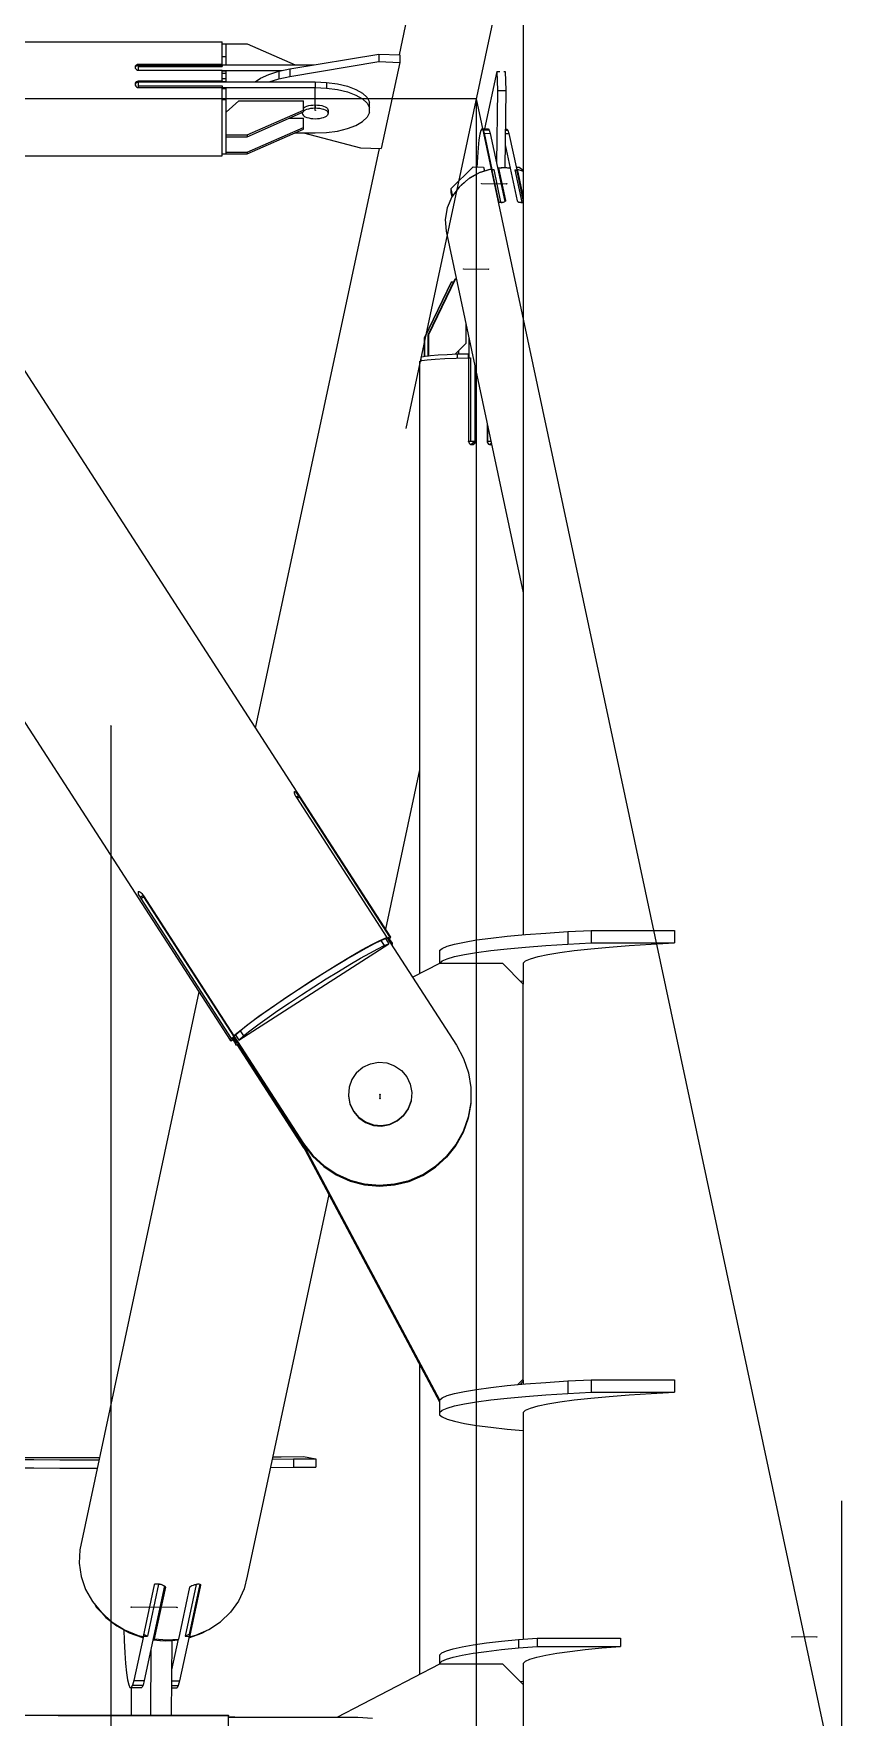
# Model space of a CAD drawing. Header units: millimetres. Extents: x 150209.93 to 150215.05, y 136675.65 to 136679.93.
# Drawn here: x 150213.5758 to 150213.6145, y 136678.2913 to 136678.372 of the extents above; entities that cross this region are included whole.
import ezdxf

# ---------------------------------------------------------------- set-up
doc = ezdxf.new("R2010")
doc.units = ezdxf.units.MM
doc.header["$LTSCALE"] = 0.25
doc.linetypes.add('CENTER', pattern=[50.8, 31.75, -6.35, 6.35, -6.35])
doc.linetypes.add('XKITLINE00', pattern=[0])

# ---------------------------------------------------------------- blocks, each defined once
blk = doc.blocks.new('çatıı')
at = {"color": 8, "linetype": 'CENTER'}
for p, q in [((23255, 15209.12), (23255, 13540.01)), ((23430, 14354.32), (23430, 12689.51)), ((22900, 14100.27), (23430, 13280.27)), ((23430, 14100.27), (23255, 13280.27)), ((23303.96, 13687.55), (23303.96, 13693)), ((23342.5, 13690.27), (22987.5, 13690.27)), ((23342.5, 13690.27), (23342.5, 12870.27)), ((23342.5, 13690.27), (23430, 13280.27)), ((23343.85, 13669.97), (23349.82, 13669.93)), ((23339.51, 13649.52), (23345.48, 13649.48)), ((23255, 13540.01), (23255, 12732.33)), ((23319.5, 13450.72), (23319.5, 13451.75)), ((23270.84, 13328.82), (23259.89, 13328.89)), ((23424.13, 13321.72), (23418.16, 13321.76))]:
    blk.add_line(p, q, dxfattribs=at)
at = {"color": 8, "linetype": 'XKITLINE00'}
for p, q in [((23353.8, 14063.67), (23353.8, 13489.99)), ((23046.39, 13915.84), (23322.02, 13489.39)), ((23007.97, 13891.16), (23283.6, 13464.71)), ((23353.8, 13840.31), (23324.03, 13700.84)), ((23228.98, 13703.92), (23281.66, 13703.92)), ((23281.66, 13698.44), (23281.66, 13703.92)), ((23281.66, 13703.48), (23282.66, 13703.48)), ((23282.66, 13701.93), (23282.66, 13703.48)), ((23282.66, 13703.48), (23287.66, 13703.48)), ((23287.66, 13703.48), (23299.15, 13698.44)), ((23281.66, 13700.4), (23282.66, 13700.4)), ((23282.66, 13698.44), (23282.66, 13701.93)), ((23297.87, 13697.46), (23319.21, 13701.02)), ((23319.21, 13701.02), (23324.19, 13700.84)), ((23319.21, 13701.02), (23319.21, 13699.2)), ((23324.19, 13700.84), (23324.19, 13699.02)), ((23260.85, 13698.11), (23260.81, 13697.88)), ((23260.81, 13697.88), (23260.85, 13697.65)), ((23260.85, 13697.86), (23260.83, 13697.76)), ((23260.97, 13698.31), (23260.85, 13698.11)), ((23260.97, 13698.06), (23260.85, 13697.86)), ((23260.85, 13697.65), (23260.97, 13697.45)), ((23260.97, 13698.31), (23261.16, 13698.47)), ((23260.97, 13698.06), (23261.12, 13698.19)), ((23260.97, 13697.45), (23261.16, 13697.29)), ((23261.12, 13698.19), (23261.16, 13698.22)), ((23261.16, 13698.47), (23261.39, 13698.56)), ((23261.16, 13698.22), (23261.39, 13698.31)), ((23261.16, 13697.29), (23261.39, 13697.18)), ((23261.39, 13698.56), (23261.66, 13698.61)), ((23261.39, 13698.31), (23261.66, 13698.34)), ((23261.39, 13697.18), (23261.66, 13697.15)), ((23261.66, 13698.61), (23261.66, 13698.34)), ((23261.66, 13698.61), (23281.66, 13698.61)), ((23261.66, 13698.34), (23281.66, 13698.34)), ((23261.66, 13698.33), (23281.66, 13698.33)), ((23261.66, 13697.15), (23261.66, 13698.33)), ((23261.66, 13698.03), (23281.66, 13698.03)), ((23261.66, 13697.15), (23281.66, 13697.15)), ((23281.66, 13698.44), (23303.74, 13698.44)), ((23281.66, 13698.44), (23281.66, 13698.03)), ((23281.66, 13694.6), (23281.66, 13697.15)), ((23281.66, 13697.07), (23296.07, 13697.07)), ((23281.66, 13697.01), (23282.66, 13697.01)), ((23281.66, 13696.4), (23282.66, 13696.4)), ((23282.66, 13695.77), (23282.66, 13697.01)), ((23282.66, 13694.34), (23282.66, 13695.77)), ((23290.87, 13695.21), (23292.86, 13696.14)), ((23292.86, 13696.14), (23295.22, 13696.89)), ((23295.22, 13696.89), (23297.87, 13697.46)), ((23295.22, 13696.89), (23295.22, 13695.07)), ((23295.22, 13695.07), (23297.87, 13695.64)), ((23297.87, 13695.64), (23319.21, 13699.2)), ((23297.87, 13697.46), (23297.87, 13695.64)), ((23319.21, 13699.2), (23324.19, 13699.02)), ((23324.19, 13699.02), (23319.78, 13678.37)), ((23347.47, 13696.86), (23344.54, 13683.06)), ((23347.47, 13696.86), (23348.17, 13696.86)), ((23347.47, 13696.86), (23347.63, 13692.31)), ((23349.13, 13696.85), (23349.46, 13696.85)), ((23349.46, 13696.85), (23349.62, 13692.29)), ((23260.85, 13694.04), (23260.81, 13693.78)), ((23260.81, 13693.78), (23260.85, 13693.53)), ((23260.85, 13693.79), (23260.83, 13693.66)), ((23260.97, 13694.26), (23260.85, 13694.04)), ((23260.97, 13694.01), (23260.85, 13693.79)), ((23260.85, 13693.53), (23260.97, 13693.31)), ((23260.97, 13694.26), (23261.16, 13694.44)), ((23260.97, 13694.01), (23261.16, 13694.19)), ((23260.97, 13693.31), (23261.16, 13693.13)), ((23261.16, 13694.44), (23261.39, 13694.56)), ((23261.16, 13694.19), (23261.39, 13694.31)), ((23261.16, 13693.13), (23261.39, 13693.03)), ((23261.39, 13694.56), (23261.66, 13694.6)), ((23261.39, 13694.56), (23261.39, 13694.31)), ((23261.39, 13694.31), (23261.66, 13694.35)), ((23261.39, 13693.03), (23261.66, 13692.97)), ((23261.66, 13694.6), (23261.66, 13694.35)), ((23261.66, 13694.6), (23281.66, 13694.6)), ((23261.66, 13694.35), (23261.66, 13694.34)), ((23261.66, 13694.34), (23303.96, 13694.34)), ((23261.66, 13692.97), (23261.66, 13694.34)), ((23261.66, 13693.39), (23281.66, 13693.39)), ((23261.66, 13692.97), (23281.66, 13692.97)), ((23281.66, 13695.13), (23282.66, 13695.13)), ((23281.66, 13694.6), (23281.66, 13694.35)), ((23281.66, 13694.47), (23281.66, 13694.34)), ((23281.66, 13694.47), (23282.66, 13694.47)), ((23281.66, 13693.39), (23281.66, 13692.98)), ((23281.66, 13692.98), (23303.96, 13692.98)), ((23281.66, 13676.63), (23281.66, 13692.97)), ((23281.66, 13692.8), (23282.66, 13692.8)), ((23282.66, 13687.4), (23282.66, 13692.8)), ((23289.59, 13694.34), (23290.87, 13695.21)), ((23292.94, 13694.34), (23295.22, 13695.07)), ((23303.96, 13694.34), (23306.68, 13694.23)), ((23303.96, 13694.34), (23303.96, 13692.98)), ((23303.96, 13692.98), (23306.68, 13692.86)), ((23306.68, 13694.23), (23309.28, 13693.87)), ((23306.68, 13694.23), (23306.68, 13692.86)), ((23306.68, 13692.86), (23309.28, 13692.51)), ((23309.28, 13693.87), (23311.66, 13693.31)), ((23309.28, 13692.51), (23311.66, 13691.94)), ((23311.66, 13693.31), (23313.69, 13692.55)), ((23311.66, 13691.94), (23313.69, 13691.18)), ((23313.69, 13692.55), (23315.3, 13691.63)), ((23315.3, 13691.63), (23316.41, 13690.59)), ((23347.63, 13692.31), (23347.42, 13674.89)), ((23347.63, 13692.31), (23349.62, 13692.29)), ((23349.62, 13692.29), (23349.4, 13673.84)), ((23281.66, 13690.09), (23282.66, 13690.09)), ((23282.66, 13687.1), (23285.66, 13689.83)), ((23282.66, 13681.66), (23282.66, 13687.4)), ((23285.66, 13689.83), (23301.16, 13689.83)), ((23287.66, 13681.64), (23301.16, 13687.55)), ((23301.16, 13687.14), (23301.16, 13689.83)), ((23301.16, 13688.09), (23301.27, 13688.19)), ((23301.16, 13687.36), (23301.27, 13687.46)), ((23301.27, 13688.19), (23301.58, 13688.37)), ((23301.27, 13687.46), (23301.58, 13687.64)), ((23301.58, 13688.37), (23301.96, 13688.53)), ((23301.58, 13687.64), (23301.96, 13687.8)), ((23301.96, 13688.53), (23302.41, 13688.66)), ((23301.96, 13687.8), (23302.41, 13687.93)), ((23302.41, 13688.66), (23302.9, 13688.75)), ((23302.41, 13687.93), (23302.9, 13688.03)), ((23302.9, 13688.75), (23303.42, 13688.81)), ((23302.9, 13688.03), (23303.42, 13688.08)), ((23303.42, 13688.81), (23303.96, 13688.83)), ((23303.42, 13688.08), (23303.96, 13688.1)), ((23303.96, 13688.83), (23303.96, 13688.1)), ((23303.96, 13688.83), (23304.49, 13688.81)), ((23303.96, 13688.1), (23304.49, 13688.08)), ((23304.49, 13688.81), (23305.02, 13688.75)), ((23304.49, 13688.08), (23305.02, 13688.03)), ((23305.02, 13688.75), (23305.51, 13688.66)), ((23305.02, 13688.03), (23305.51, 13687.93)), ((23305.51, 13688.66), (23305.95, 13688.53)), ((23305.51, 13687.93), (23305.95, 13687.8)), ((23305.95, 13688.53), (23306.33, 13688.37)), ((23305.95, 13687.8), (23306.33, 13687.64)), ((23306.33, 13688.37), (23306.64, 13688.19)), ((23306.33, 13687.64), (23306.64, 13687.46)), ((23306.64, 13688.19), (23306.87, 13687.99)), ((23306.64, 13687.46), (23306.87, 13687.26)), ((23306.87, 13687.99), (23307.01, 13687.77)), ((23307.01, 13687.77), (23307.06, 13687.55)), ((23307.06, 13687.55), (23307.06, 13686.82)), ((23313.69, 13691.18), (23315.3, 13690.26)), ((23315.3, 13690.26), (23316.41, 13689.22)), ((23316.41, 13690.59), (23316.98, 13689.48)), ((23316.41, 13689.22), (23316.98, 13688.11)), ((23316.98, 13686.98), (23316.98, 13689.48)), ((23287.66, 13681.22), (23301.16, 13687.14)), ((23287.66, 13677.49), (23301.16, 13683.4)), ((23297.83, 13685.68), (23301.16, 13685.68)), ((23300.9, 13687.02), (23300.86, 13686.82)), ((23300.86, 13687.01), (23300.86, 13686.82)), ((23300.86, 13686.82), (23300.9, 13686.59)), ((23300.9, 13686.59), (23301.04, 13686.38)), ((23301.04, 13686.38), (23301.27, 13686.17)), ((23301.16, 13682.99), (23301.16, 13685.68)), ((23301.27, 13686.17), (23301.58, 13685.99)), ((23301.58, 13685.99), (23301.96, 13685.83)), ((23301.96, 13685.83), (23302.41, 13685.7)), ((23302.41, 13685.7), (23302.9, 13685.61)), ((23302.9, 13685.61), (23303.42, 13685.55)), ((23303.42, 13685.55), (23303.96, 13685.53)), ((23303.96, 13685.53), (23304.49, 13685.55)), ((23304.49, 13685.55), (23305.02, 13685.61)), ((23305.02, 13685.61), (23305.51, 13685.7)), ((23305.51, 13685.7), (23305.95, 13685.83)), ((23305.95, 13685.83), (23306.33, 13685.99)), ((23306.33, 13685.99), (23306.64, 13686.17)), ((23306.64, 13686.17), (23306.87, 13686.38)), ((23306.87, 13687.26), (23307.01, 13687.04)), ((23307.01, 13686.59), (23306.87, 13686.38)), ((23307.01, 13687.04), (23307.06, 13686.82)), ((23307.06, 13686.82), (23307.01, 13686.59)), ((23311.66, 13683.15), (23313.69, 13683.91)), ((23313.69, 13683.91), (23315.3, 13684.83)), ((23315.3, 13684.83), (23316.41, 13685.87)), ((23316.98, 13686.98), (23316.41, 13685.87)), ((23282.66, 13681.66), (23282.66, 13681.64)), ((23282.66, 13681.64), (23287.66, 13681.64)), ((23282.66, 13681.64), (23282.66, 13681.62)), ((23282.66, 13677.12), (23282.66, 13681.62)), ((23282.66, 13681.22), (23287.66, 13681.22)), ((23287.66, 13677.07), (23301.16, 13682.99)), ((23287.66, 13681.64), (23287.66, 13681.22)), ((23299.15, 13682.11), (23303.96, 13682.11)), ((23301.15, 13682.11), (23314.8, 13678.56)), ((23303.96, 13682.11), (23306.68, 13682.23)), ((23306.68, 13682.23), (23309.28, 13682.58)), ((23309.28, 13682.58), (23311.66, 13683.15)), ((23343.18, 13680.43), (23342.98, 13678.56)), ((23343.41, 13681.84), (23343.18, 13680.43)), ((23343.66, 13682.73), (23343.41, 13681.84)), ((23343.91, 13683.07), (23343.66, 13682.73)), ((23343.91, 13683.07), (23345.4, 13683.06)), ((23343.91, 13683.07), (23344.16, 13682.83)), ((23344.16, 13682.83), (23345.66, 13682.82)), ((23344.16, 13682.83), (23344.4, 13682.03)), ((23344.4, 13682.03), (23345.9, 13682.02)), ((23344.4, 13682.03), (23346.26, 13673.34)), ((23345.4, 13683.06), (23345.66, 13682.82)), ((23345.66, 13682.82), (23345.9, 13682.02)), ((23345.9, 13682.02), (23349.39, 13665.66)), ((23349.46, 13679.29), (23350.66, 13673.67)), ((23349.5, 13682.8), (23350.14, 13682.79)), ((23349.5, 13682), (23350.38, 13681.99)), ((23349.51, 13683.03), (23349.89, 13683.03)), ((23349.89, 13683.03), (23350.14, 13682.79)), ((23350.14, 13682.79), (23350.38, 13681.99)), ((23350.38, 13681.99), (23352.23, 13673.3)), ((23228.98, 13676.63), (23281.66, 13676.63)), ((23281.66, 13677.07), (23282.66, 13677.07)), ((23282.66, 13677.49), (23287.66, 13677.49)), ((23282.66, 13677.12), (23282.66, 13677.09)), ((23282.66, 13677.09), (23282.66, 13677.07)), ((23282.66, 13677.07), (23287.66, 13677.07)), ((23287.66, 13677.49), (23287.66, 13677.07)), ((23319.24, 13678.39), (23289.61, 13539.54)), ((23314.8, 13678.56), (23319.78, 13678.37)), ((23342.82, 13676.31), (23342.71, 13673.95)), ((23342.98, 13678.56), (23342.82, 13676.31)), ((23336.48, 13668.74), (23341.82, 13673.96)), ((23340.67, 13671.14), (23343.32, 13672.62)), ((23340.91, 13671.27), (23341.11, 13671.43)), ((23341.11, 13671.43), (23343.48, 13672.71)), ((23341.82, 13673.96), (23344.31, 13673.94)), ((23342.74, 13674.59), (23342.61, 13673.95)), ((23343.32, 13672.62), (23346.17, 13673.51)), ((23343.48, 13672.71), (23346.07, 13673.53)), ((23343.48, 13672.71), (23343.49, 13672.67)), ((23344.31, 13673.94), (23344.51, 13673.04)), ((23346.07, 13673.53), (23346.08, 13673.48)), ((23346.17, 13673.51), (23347.83, 13665.71)), ((23346.26, 13673.34), (23346.25, 13673.12)), ((23346.25, 13673.1), (23346.71, 13673.33)), ((23346.26, 13673.34), (23346.71, 13673.33)), ((23346.71, 13673.33), (23348.37, 13665.53)), ((23347.77, 13673.79), (23347.75, 13673.33)), ((23347.77, 13673.79), (23348.47, 13673.83)), ((23347.77, 13673.79), (23347.86, 13673.4)), ((23347.86, 13673.4), (23347.83, 13672.94)), ((23347.87, 13673.69), (23347.84, 13673.13)), ((23347.84, 13673.13), (23349.43, 13665.7)), ((23347.87, 13673.69), (23349.27, 13673.82)), ((23347.87, 13673.69), (23349.53, 13665.89)), ((23348.47, 13673.83), (23349.17, 13673.84)), ((23348.47, 13673.83), (23348.49, 13673.75)), ((23349.17, 13673.84), (23349.87, 13673.82)), ((23349.27, 13673.82), (23350.66, 13673.67)), ((23349.87, 13673.82), (23349.88, 13673.75)), ((23349.87, 13673.82), (23350.56, 13673.77)), ((23350.56, 13673.77), (23350.58, 13673.68)), ((23350.66, 13673.67), (23352.32, 13665.87)), ((23351.78, 13673.3), (23353.45, 13665.5)), ((23351.78, 13673.3), (23352.23, 13673.3)), ((23351.78, 13673.3), (23352.22, 13673.06)), ((23352.11, 13673.89), (23352.78, 13673.89)), ((23352.23, 13673.3), (23352.22, 13673.06)), ((23352.22, 13673.06), (23353.8, 13665.68)), ((23352.24, 13673.48), (23352.23, 13673.3)), ((23352.24, 13673.48), (23352.32, 13673.09)), ((23352.24, 13673.48), (23352.34, 13673.45)), ((23352.32, 13673.09), (23352.3, 13672.67)), ((23352.34, 13673.47), (23352.31, 13672.89)), ((23352.31, 13672.89), (23353.8, 13665.94)), ((23352.34, 13673.47), (23353.8, 13672.98)), ((23352.34, 13673.47), (23353.8, 13666.65)), ((23352.78, 13673.89), (23353.8, 13673.17)), ((23336.48, 13668.74), (23336.43, 13667.82)), ((23336.43, 13667.82), (23336.67, 13666.72)), ((23336.48, 13668.74), (23336.85, 13667)), ((23338.43, 13669.16), (23336.7, 13666.79)), ((23338.43, 13669.16), (23340.67, 13671.14)), ((23339.05, 13669.74), (23338.95, 13669.62)), ((23339.05, 13669.74), (23339.61, 13670.21)), ((23335.57, 13664.14), (23335.1, 13661.35)), ((23336.7, 13666.79), (23335.57, 13664.14)), ((23347.83, 13665.71), (23347.92, 13665.63)), ((23347.92, 13665.63), (23348.04, 13665.54)), ((23348.04, 13665.54), (23348.24, 13665.49)), ((23348.24, 13665.49), (23348.49, 13665.46)), ((23348.28, 13665.48), (23348.37, 13665.53)), ((23348.37, 13665.53), (23349.06, 13665.53)), ((23348.49, 13665.46), (23348.75, 13665.47)), ((23348.75, 13665.47), (23349.01, 13665.52)), ((23349.01, 13665.52), (23349.24, 13665.59)), ((23349.24, 13665.59), (23349.41, 13665.68)), ((23349.51, 13665.78), (23349.41, 13665.68)), ((23349.53, 13665.89), (23349.51, 13665.78)), ((23352.32, 13665.87), (23352.38, 13665.76)), ((23352.38, 13665.76), (23352.52, 13665.66)), ((23352.52, 13665.66), (23352.73, 13665.56)), ((23352.73, 13665.56), (23352.97, 13665.49)), ((23352.92, 13665.5), (23353.45, 13665.5)), ((23352.97, 13665.49), (23353.23, 13665.44)), ((23353.23, 13665.44), (23353.49, 13665.43)), ((23353.45, 13665.5), (23353.56, 13665.44)), ((23353.49, 13665.43), (23353.72, 13665.45)), ((23353.72, 13665.45), (23353.8, 13665.48)), ((23335.1, 13661.35), (23335.31, 13658.55)), ((23335.31, 13658.55), (23353.8, 13571.93)), ((23337.44, 13647.07), (23330.97, 13633.65)), ((23337.53, 13647.14), (23331.06, 13633.72)), ((23337.44, 13647.07), (23337.53, 13647.14)), ((23337.53, 13647.14), (23337.74, 13647.14)), ((23336.51, 13646.35), (23330.03, 13632.93)), ((23336.6, 13646.43), (23330.13, 13633.01)), ((23336.51, 13646.35), (23336.6, 13646.43)), ((23336.6, 13646.43), (23337.13, 13646.42)), ((23340.02, 13636.47), (23340.02, 13631.67)), ((23330.03, 13632.93), (23330.13, 13633.01)), ((23330.03, 13632.93), (23330.03, 13628.57)), ((23330.13, 13633.01), (23330.13, 13628.59)), ((23330.97, 13633.65), (23331.06, 13633.72)), ((23330.97, 13633.65), (23330.97, 13628.72)), ((23331.06, 13633.72), (23331.06, 13628.74)), ((23337.48, 13629.14), (23340.02, 13631.67)), ((23340.73, 13633.14), (23340.73, 13628.22)), ((23328.91, 13627.35), (23329.53, 13627.57)), ((23328.91, 13627.35), (23328.91, 13480.68)), ((23329.25, 13628.25), (23329.5, 13628.45)), ((23329.25, 13628.25), (23329.25, 13627.47)), ((23329.5, 13628.45), (23330.3, 13628.63)), ((23329.53, 13627.57), (23330.8, 13627.77)), ((23330.3, 13628.63), (23331.06, 13628.73)), ((23330.8, 13627.77), (23332.67, 13627.94)), ((23331.06, 13628.73), (23331.06, 13628.74)), ((23331.06, 13628.74), (23331.08, 13628.74)), ((23331.08, 13628.74), (23331.61, 13628.8)), ((23331.61, 13628.8), (23333.38, 13628.95)), ((23332.67, 13627.94), (23335.02, 13628.09)), ((23333.38, 13628.95), (23335.53, 13629.07)), ((23335.02, 13628.09), (23337.75, 13628.18)), ((23335.53, 13629.07), (23337.98, 13629.16)), ((23337.75, 13628.18), (23340.65, 13628.24)), ((23337.98, 13629.16), (23340.61, 13629.2)), ((23337.98, 13629.16), (23337.98, 13628.19)), ((23338.28, 13629.94), (23338.28, 13629.16)), ((23340.61, 13629.2), (23340.61, 13628.24)), ((23340.65, 13628.24), (23340.65, 13608.29)), ((23340.71, 13628.2), (23341.18, 13628.22)), ((23340.71, 13628.2), (23340.73, 13628.22)), ((23340.71, 13628.2), (23340.71, 13608.26)), ((23340.73, 13628.22), (23341.18, 13628.22)), ((23341.18, 13628.22), (23341.18, 13608.27)), ((23342.23, 13626.14), (23342.23, 13608.26)), ((23342.31, 13625.76), (23342.31, 13608.25)), ((23342.36, 13625.5), (23342.36, 13608.29)), ((23345.15, 13612.44), (23345.15, 13608.27)), ((23345.21, 13612.14), (23345.21, 13608.24)), ((23340.65, 13608.29), (23340.72, 13608.03)), ((23340.67, 13608.22), (23340.71, 13608.26)), ((23340.71, 13608.26), (23341.18, 13608.27)), ((23340.72, 13608.03), (23340.82, 13607.79)), ((23340.82, 13607.79), (23341, 13607.6)), ((23341, 13607.6), (23341.24, 13607.48)), ((23341.18, 13608.27), (23342.23, 13608.26)), ((23341.22, 13607.49), (23342.23, 13608.26)), ((23341.24, 13607.48), (23341.51, 13607.44)), ((23341.51, 13607.44), (23341.77, 13607.48)), ((23341.77, 13607.48), (23342.01, 13607.61)), ((23341.98, 13607.59), (23342.14, 13607.75)), ((23342.01, 13607.61), (23342.2, 13607.79)), ((23342.26, 13607.99), (23342.14, 13607.75)), ((23342.32, 13608.03), (23342.2, 13607.79)), ((23342.31, 13608.25), (23342.26, 13607.99)), ((23342.26, 13607.99), (23342.32, 13608.03)), ((23342.31, 13608.25), (23342.36, 13608.29)), ((23342.36, 13608.29), (23342.32, 13608.03)), ((23345.15, 13608.27), (23345.19, 13608.01)), ((23345.16, 13608.2), (23345.21, 13608.24)), ((23345.19, 13608.01), (23345.31, 13607.77)), ((23345.21, 13608.24), (23346.05, 13608.24)), ((23345.31, 13607.77), (23345.5, 13607.58)), ((23345.5, 13607.58), (23345.73, 13607.46)), ((23345.71, 13607.47), (23346.14, 13607.8)), ((23345.73, 13607.46), (23345.99, 13607.41)), ((23345.99, 13607.41), (23346.22, 13607.45)), ((23328.91, 13529.51), (23320.76, 13491.34)), ((23298.93, 13524.28), (23298.89, 13524.18)), ((23298.89, 13524.18), (23298.91, 13524.01)), ((23298.91, 13524.01), (23298.99, 13523.77)), ((23298.93, 13524.28), (23299.01, 13524.31)), ((23298.99, 13523.77), (23299.11, 13523.49)), ((23299.01, 13524.31), (23299.15, 13524.25)), ((23299.11, 13523.49), (23299.27, 13523.18)), ((23299.15, 13524.25), (23299.32, 13524.13)), ((23299.27, 13523.18), (23299.47, 13522.86)), ((23299.32, 13524.13), (23299.41, 13524.04)), ((23299.38, 13523), (23299.88, 13523.32)), ((23299.41, 13524.04), (23299.5, 13523.91)), ((23299.47, 13522.86), (23321.14, 13489.34)), ((23299.5, 13523.91), (23299.69, 13523.64)), ((23299.59, 13522.68), (23300.11, 13523.01)), ((23299.69, 13523.64), (23299.89, 13523.33)), ((23299.89, 13523.33), (23300.11, 13523.01)), ((23300.11, 13523.01), (23321.77, 13489.49)), ((23261.56, 13500.25), (23261.53, 13500.09)), ((23261.53, 13500.09), (23261.55, 13499.86)), ((23261.55, 13499.86), (23261.58, 13499.74)), ((23261.56, 13500.25), (23261.65, 13500.33)), ((23261.58, 13499.74), (23261.64, 13499.6)), ((23261.64, 13499.6), (23261.8, 13499.3)), ((23261.65, 13500.33), (23261.78, 13500.34)), ((23261.78, 13500.34), (23261.96, 13500.27)), ((23261.8, 13499.3), (23261.99, 13498.98)), ((23261.96, 13500.27), (23262.16, 13500.12)), ((23261.99, 13498.98), (23262.72, 13499.46)), ((23261.99, 13498.98), (23262.19, 13498.66)), ((23262.16, 13500.12), (23262.38, 13499.9)), ((23262.19, 13498.66), (23262.82, 13499.06)), ((23262.19, 13498.66), (23283.86, 13465.14)), ((23262.38, 13499.9), (23262.61, 13499.63)), ((23262.61, 13499.63), (23262.82, 13499.32)), ((23262.82, 13499.32), (23284.49, 13465.8)), ((23262.82, 13499.21), (23262.87, 13499.25)), ((23262.82, 13499.21), (23284.49, 13465.69)), ((23262.82, 13499.21), (23262.82, 13499.07)), ((23262.82, 13499.07), (23301.17, 13439.74)), ((23349.95, 13489.64), (23354.36, 13490.04)), ((23354.36, 13490.04), (23359.2, 13490.42)), ((23359.2, 13490.42), (23364.44, 13490.75)), ((23364.44, 13490.75), (23370.04, 13491.05)), ((23364.44, 13490.75), (23364.44, 13487.76)), ((23370.04, 13491.05), (23370.04, 13488.06)), ((23370.04, 13491.05), (23390.04, 13491.05)), ((23390.04, 13491.05), (23390.04, 13488.06)), ((23285.68, 13464.78), (23321.58, 13487.84)), ((23312.42, 13484.78), (23315.16, 13486.36)), ((23313.97, 13485.63), (23316.22, 13486.89)), ((23314.78, 13484.37), (23317.03, 13485.63)), ((23315.16, 13486.36), (23317.53, 13487.66)), ((23316.22, 13486.89), (23318.13, 13487.91)), ((23317.03, 13485.63), (23318.94, 13486.65)), ((23317.53, 13487.66), (23319.45, 13488.63)), ((23318.13, 13487.91), (23319.66, 13488.65)), ((23318.94, 13486.65), (23320.47, 13487.39)), ((23319.45, 13488.63), (23320.86, 13489.26)), ((23319.66, 13488.65), (23320.76, 13489.1)), ((23319.66, 13488.65), (23320.47, 13487.39)), ((23320.47, 13487.39), (23321.58, 13487.84)), ((23320.76, 13489.1), (23321.14, 13489.34)), ((23320.76, 13489.1), (23321.58, 13487.84)), ((23320.77, 13489.09), (23321.14, 13489.33)), ((23320.86, 13489.26), (23321.14, 13489.34)), ((23321.14, 13489.33), (23337.82, 13463.52)), ((23321.25, 13489.16), (23321.77, 13489.49)), ((23321.25, 13489.16), (23321.38, 13489.24)), ((23321.38, 13489.24), (23322.19, 13487.99)), ((23321.38, 13489.24), (23321.55, 13489.21)), ((23321.55, 13489.21), (23322.36, 13487.96)), ((23321.73, 13488.93), (23321.77, 13488.96)), ((23321.77, 13489.49), (23322.02, 13489.39)), ((23322.02, 13489.39), (23321.77, 13488.96)), ((23322.06, 13487.9), (23322.19, 13487.99)), ((23322.19, 13487.99), (23322.36, 13487.96)), ((23322.36, 13487.69), (23322.28, 13487.57)), ((23322.36, 13487.96), (23322.41, 13487.86)), ((23322.41, 13487.86), (23322.36, 13487.69)), ((23333.77, 13486.2), (23334.37, 13486.73)), ((23333.77, 13486.2), (23333.77, 13483.2)), ((23334.37, 13486.73), (23335.56, 13487.25)), ((23335.56, 13487.25), (23337.34, 13487.76)), ((23337.34, 13487.76), (23339.69, 13488.26)), ((23339.69, 13488.26), (23342.59, 13488.75)), ((23339.69, 13485.27), (23342.59, 13485.76)), ((23342.59, 13488.75), (23346.02, 13489.21)), ((23342.59, 13485.76), (23346.02, 13486.21)), ((23346.02, 13489.21), (23349.95, 13489.64)), ((23346.02, 13486.21), (23349.95, 13486.65)), ((23349.95, 13486.65), (23354.36, 13487.05)), ((23354.36, 13487.05), (23359.2, 13487.42)), ((23359.2, 13487.42), (23364.44, 13487.76)), ((23359.69, 13485.27), (23362.59, 13485.76)), ((23362.59, 13485.76), (23366.02, 13486.21)), ((23364.44, 13487.76), (23370.04, 13488.06)), ((23366.02, 13486.21), (23369.95, 13486.65)), ((23369.95, 13486.65), (23374.36, 13487.05)), ((23370.04, 13488.06), (23390.04, 13488.06)), ((23374.36, 13487.05), (23379.2, 13487.42)), ((23379.2, 13487.42), (23384.44, 13487.76)), ((23384.44, 13487.76), (23390.04, 13488.06)), ((23305.79, 13480.7), (23308.68, 13482.49)), ((23306.15, 13480.96), (23309.38, 13482.96)), ((23308.68, 13482.49), (23311.43, 13484.15)), ((23309.38, 13482.96), (23312.42, 13484.78)), ((23309.5, 13481.23), (23312.25, 13482.89)), ((23311.43, 13484.15), (23313.97, 13485.63)), ((23312.25, 13482.89), (23314.78, 13484.37)), ((23327.27, 13479.85), (23333.8, 13483.17)), ((23333.77, 13483.2), (23334.37, 13483.74)), ((23333.77, 13483.2), (23333.77, 13483.16)), ((23333.8, 13483.17), (23348.8, 13483.17)), ((23334.37, 13483.74), (23335.56, 13484.26)), ((23335.56, 13484.26), (23337.34, 13484.77)), ((23337.34, 13484.77), (23339.69, 13485.27)), ((23348.8, 13483.17), (23353.8, 13478.19)), ((23353.77, 13483.2), (23354.37, 13483.74)), ((23353.77, 13483.2), (23353.77, 13482.67)), ((23353.77, 13482.67), (23353.8, 13482.65)), ((23353.8, 13483.23), (23353.8, 13478.19)), ((23354.37, 13483.74), (23355.56, 13484.26)), ((23355.56, 13484.26), (23357.34, 13484.77)), ((23357.34, 13484.77), (23359.69, 13485.27)), ((23299.48, 13476.68), (23302.81, 13478.85)), ((23299.84, 13476.88), (23302.81, 13478.81)), ((23302.81, 13478.85), (23306.15, 13480.96)), ((23302.81, 13478.81), (23305.79, 13480.7)), ((23303.63, 13477.55), (23306.6, 13479.44)), ((23306.6, 13479.44), (23309.5, 13481.23)), ((23353.04, 13478.94), (23353.8, 13478.88)), ((23353.8, 13383.25), (23353.8, 13478.19)), ((23276.11, 13476.3), (23247.59, 13342.66)), ((23293.21, 13472.44), (23296.24, 13474.52)), ((23294.19, 13473.08), (23296.94, 13474.95)), ((23295.01, 13471.82), (23297.76, 13473.69)), ((23296.24, 13474.52), (23299.48, 13476.68)), ((23296.94, 13474.95), (23299.84, 13476.88)), ((23297.76, 13473.69), (23300.65, 13475.62)), ((23300.65, 13475.62), (23303.63, 13477.55)), ((23287.5, 13468.23), (23289.41, 13469.67)), ((23288.1, 13468.75), (23290.47, 13470.5)), ((23289.41, 13469.67), (23291.66, 13471.3)), ((23290.22, 13468.42), (23292.47, 13470.04)), ((23290.47, 13470.5), (23293.21, 13472.44)), ((23291.66, 13471.3), (23294.19, 13473.08)), ((23292.47, 13470.04), (23295.01, 13471.82)), ((23283.86, 13465.14), (23284.49, 13465.54)), ((23284.24, 13465.39), (23284.49, 13465.54)), ((23284.49, 13465.8), (23284.76, 13466.07)), ((23284.49, 13465.8), (23284.86, 13466.04)), ((23284.49, 13465.79), (23284.87, 13466.03)), ((23284.49, 13465.79), (23284.49, 13465.69)), ((23284.49, 13465.79), (23301.17, 13439.98)), ((23284.76, 13466.07), (23286.18, 13467.26)), ((23284.86, 13466.04), (23285.97, 13467.01)), ((23284.86, 13466.04), (23285.68, 13464.78)), ((23285.68, 13464.78), (23286.78, 13465.75)), ((23285.97, 13467.01), (23287.5, 13468.23)), ((23285.97, 13467.01), (23286.78, 13465.75)), ((23286.18, 13467.26), (23288.1, 13468.75)), ((23286.78, 13465.75), (23288.31, 13466.97)), ((23288.31, 13466.97), (23290.22, 13468.42)), ((23283.86, 13465.14), (23283.6, 13464.71)), ((23283.6, 13464.71), (23283.86, 13464.6)), ((23283.86, 13464.6), (23284.15, 13464.79)), ((23284.08, 13465.15), (23284.03, 13464.98)), ((23284.24, 13465.39), (23284.08, 13465.15)), ((23284.08, 13465.15), (23284.89, 13463.89)), ((23284.24, 13465.39), (23285.06, 13464.13)), ((23284.89, 13463.89), (23284.84, 13463.72)), ((23284.84, 13463.72), (23284.89, 13463.62)), ((23285.06, 13464.13), (23284.89, 13463.89)), ((23284.89, 13463.62), (23285.06, 13463.6)), ((23285.06, 13464.13), (23285.3, 13464.29)), ((23285.06, 13463.6), (23285.55, 13463.91)), ((23285.19, 13463.68), (23301.17, 13438.95)), ((23285.3, 13463.74), (23300.8, 13439.76)), ((23337.82, 13463.52), (23339.51, 13460.35)), ((23313.87, 13456.97), (23315.38, 13458.24)), ((23315.38, 13458.24), (23317.17, 13459.09)), ((23317.17, 13459.09), (23319.12, 13459.44)), ((23319.12, 13459.44), (23321.1, 13459.28)), ((23321.1, 13459.28), (23322.97, 13458.61)), ((23322.97, 13458.61), (23324.6, 13457.49)), ((23324.6, 13457.49), (23325.88, 13455.98)), ((23339.51, 13460.35), (23340.66, 13456.95)), ((23312.07, 13453.48), (23311.9, 13451.51)), ((23312.74, 13455.34), (23312.07, 13453.48)), ((23313.87, 13456.97), (23312.74, 13455.34)), ((23325.88, 13455.98), (23326.73, 13454.19)), ((23326.73, 13454.19), (23327.09, 13452.24)), ((23340.66, 13456.95), (23341.23, 13453.41)), ((23341.23, 13453.41), (23341.21, 13449.82)), ((23311.9, 13451.51), (23312.26, 13449.56)), ((23311.9, 13451.44), (23312.26, 13449.5)), ((23311.9, 13451.44), (23312.26, 13449.5)), ((23311.9, 13451.38), (23312.26, 13449.43)), ((23312.26, 13449.56), (23313.11, 13447.77)), ((23312.26, 13449.5), (23313.11, 13447.71)), ((23312.26, 13449.5), (23313.11, 13447.71)), ((23312.26, 13449.43), (23313.11, 13447.65)), ((23326.92, 13450.27), (23326.25, 13448.41)), ((23326.92, 13450.21), (23326.25, 13448.35)), ((23326.92, 13450.21), (23326.25, 13448.35)), ((23326.92, 13450.15), (23326.25, 13448.29)), ((23327.09, 13452.24), (23326.92, 13450.27)), ((23341.21, 13449.82), (23340.59, 13446.28)), ((23341.21, 13449.58), (23340.59, 13446.04)), ((23313.11, 13447.77), (23314.39, 13446.26)), ((23313.11, 13447.77), (23313.11, 13447.71)), ((23313.11, 13447.71), (23313.11, 13447.65)), ((23313.11, 13447.71), (23314.39, 13446.2)), ((23313.11, 13447.71), (23314.39, 13446.2)), ((23313.11, 13447.65), (23314.39, 13446.14)), ((23314.39, 13446.26), (23316.02, 13445.14)), ((23314.39, 13446.2), (23316.02, 13445.07)), ((23314.39, 13446.2), (23316.02, 13445.07)), ((23314.39, 13446.14), (23316.02, 13445.01)), ((23321.82, 13444.66), (23323.61, 13445.51)), ((23321.82, 13444.6), (23323.61, 13445.44)), ((23321.82, 13444.6), (23323.61, 13445.44)), ((23321.82, 13444.54), (23323.61, 13445.38)), ((23323.61, 13445.51), (23325.13, 13446.79)), ((23323.61, 13445.44), (23325.13, 13446.72)), ((23323.61, 13445.44), (23325.13, 13446.72)), ((23323.61, 13445.38), (23325.13, 13446.66)), ((23323.61, 13445.51), (23323.61, 13445.44)), ((23323.61, 13445.44), (23323.61, 13445.38)), ((23326.25, 13448.41), (23325.13, 13446.79)), ((23326.25, 13448.35), (23325.13, 13446.72)), ((23326.25, 13448.35), (23325.13, 13446.72)), ((23326.25, 13448.29), (23325.13, 13446.66)), ((23340.59, 13446.28), (23339.4, 13442.89)), ((23340.59, 13446.04), (23339.4, 13442.66)), ((23299.75, 13441.93), (23300.26, 13440.78)), ((23316.02, 13445.14), (23317.89, 13444.47)), ((23316.02, 13445.07), (23317.89, 13444.41)), ((23316.02, 13445.07), (23317.89, 13444.41)), ((23316.02, 13445.01), (23317.89, 13444.34)), ((23317.89, 13444.47), (23319.87, 13444.31)), ((23317.89, 13444.41), (23319.87, 13444.24)), ((23317.89, 13444.41), (23319.87, 13444.24)), ((23317.89, 13444.34), (23319.87, 13444.18)), ((23319.87, 13444.31), (23321.82, 13444.66)), ((23319.87, 13444.24), (23321.82, 13444.6)), ((23319.87, 13444.24), (23321.82, 13444.6)), ((23319.87, 13444.18), (23321.82, 13444.54)), ((23339.4, 13442.89), (23337.67, 13439.75)), ((23339.4, 13442.66), (23337.67, 13439.51)), ((23300.26, 13441.16), (23300.26, 13440.78)), ((23300.26, 13440.78), (23333.77, 13378.08)), ((23300.56, 13440.69), (23333.77, 13378.55)), ((23301.17, 13439.98), (23301.17, 13439.74)), ((23301.17, 13439.98), (23303.36, 13437.13)), ((23301.17, 13439.74), (23303.36, 13436.9)), ((23301.17, 13439.07), (23301.17, 13438.95)), ((23301.17, 13438.95), (23301.37, 13438.69)), ((23337.67, 13439.75), (23335.44, 13436.93)), ((23337.67, 13439.51), (23335.44, 13436.69)), ((23303.36, 13437.13), (23303.36, 13436.9)), ((23303.36, 13437.13), (23306, 13434.68)), ((23303.36, 13436.9), (23306, 13434.45)), ((23306, 13434.68), (23309, 13432.7)), ((23306, 13434.45), (23309, 13432.47)), ((23329.75, 13432.57), (23332.78, 13434.52)), ((23329.75, 13432.33), (23332.78, 13434.28)), ((23332.78, 13434.52), (23335.44, 13436.93)), ((23332.78, 13434.28), (23335.44, 13436.69)), ((23309, 13432.7), (23312.29, 13431.24)), ((23309, 13432.47), (23312.29, 13431)), ((23312.29, 13431.24), (23315.77, 13430.34)), ((23312.29, 13431), (23315.77, 13430.1)), ((23315.77, 13430.34), (23319.36, 13430.02)), ((23315.77, 13430.1), (23319.36, 13429.78)), ((23319.36, 13430.02), (23322.95, 13430.29)), ((23319.36, 13429.78), (23322.95, 13430.05)), ((23322.95, 13430.29), (23326.44, 13431.15)), ((23322.95, 13430.05), (23326.44, 13430.91)), ((23326.44, 13431.15), (23329.75, 13432.57)), ((23326.44, 13430.91), (23329.75, 13432.33)), ((23307.2, 13427.79), (23287.69, 13336.36)), ((23328.91, 13387.18), (23328.91, 13312.79)), ((23339.69, 13380.6), (23342.59, 13381.08)), ((23342.59, 13381.08), (23346.02, 13381.54)), ((23346.02, 13381.54), (23349.95, 13381.97)), ((23349.95, 13381.97), (23354.36, 13382.38)), ((23352.52, 13382.21), (23353.8, 13383.49)), ((23353.04, 13382.26), (23353.8, 13383.01)), ((23353.8, 13383.25), (23353.8, 13382.33)), ((23354.36, 13382.38), (23359.2, 13382.75)), ((23359.2, 13382.75), (23364.44, 13383.09)), ((23364.44, 13383.09), (23370.04, 13383.39)), ((23364.44, 13383.09), (23364.44, 13380.1)), ((23370.04, 13383.39), (23370.04, 13380.4)), ((23370.04, 13383.39), (23390.04, 13383.39)), ((23390.04, 13383.39), (23390.04, 13380.4)), ((23333.77, 13378.53), (23334.37, 13379.06)), ((23333.77, 13378.53), (23333.77, 13375.54)), ((23334.37, 13379.06), (23335.56, 13379.59)), ((23335.56, 13379.59), (23337.34, 13380.1)), ((23335.56, 13376.6), (23337.34, 13377.11)), ((23337.34, 13380.1), (23339.69, 13380.6)), ((23337.34, 13377.11), (23339.69, 13377.61)), ((23339.69, 13377.61), (23342.59, 13378.09)), ((23342.59, 13378.09), (23346.02, 13378.55)), ((23346.02, 13378.55), (23349.95, 13378.98)), ((23349.95, 13378.98), (23354.36, 13379.39)), ((23354.36, 13379.39), (23359.2, 13379.76)), ((23355.56, 13376.6), (23357.34, 13377.11)), ((23357.34, 13377.11), (23359.69, 13377.61)), ((23359.2, 13379.76), (23364.44, 13380.1)), ((23359.69, 13377.61), (23362.59, 13378.09)), ((23362.59, 13378.09), (23366.02, 13378.55)), ((23364.44, 13380.1), (23370.04, 13380.4)), ((23366.02, 13378.55), (23369.95, 13378.98)), ((23369.95, 13378.98), (23374.36, 13379.39)), ((23370.04, 13380.4), (23390.04, 13380.4)), ((23374.36, 13379.39), (23379.2, 13379.76)), ((23379.2, 13379.76), (23384.44, 13380.1)), ((23384.44, 13380.1), (23390.04, 13380.4)), ((23333.77, 13375.54), (23334.37, 13376.07)), ((23333.77, 13375.54), (23333.77, 13375.01)), ((23333.77, 13375.01), (23334.37, 13374.48)), ((23334.37, 13376.07), (23335.56, 13376.6)), ((23334.37, 13374.48), (23335.56, 13373.95)), ((23335.56, 13373.95), (23337.34, 13373.44)), ((23337.34, 13373.44), (23339.69, 13372.94)), ((23339.69, 13372.94), (23342.59, 13372.46)), ((23353.77, 13375.54), (23354.37, 13376.07)), ((23353.77, 13375.54), (23353.77, 13375.01)), ((23353.77, 13375.01), (23353.8, 13374.99)), ((23353.8, 13375.56), (23353.8, 13321.22)), ((23354.37, 13376.07), (23355.56, 13376.6)), ((23342.59, 13372.46), (23346.02, 13372)), ((23346.02, 13372), (23349.95, 13371.56)), ((23349.95, 13371.56), (23353.8, 13371.21)), ((23233.6, 13364.77), (23239.88, 13364.75)), ((23239.88, 13364.75), (23246.28, 13364.73)), ((23246.28, 13364.73), (23252.3, 13364.72)), ((23293.78, 13364.91), (23295.83, 13364.93)), ((23295.83, 13364.93), (23301.15, 13364.99)), ((23301.15, 13364.99), (23304.08, 13364.47)), ((23230.39, 13364.29), (23236.53, 13364.26)), ((23230.39, 13362.29), (23236.53, 13362.26)), ((23236.53, 13364.26), (23242.81, 13364.23)), ((23236.53, 13362.26), (23242.81, 13362.23)), ((23242.81, 13364.23), (23249.21, 13364.21)), ((23242.81, 13362.23), (23249.21, 13362.21)), ((23249.21, 13364.21), (23252.19, 13364.21)), ((23249.21, 13362.21), (23251.76, 13362.21)), ((23293.23, 13362.36), (23298.76, 13362.41)), ((23293.66, 13364.36), (23298.76, 13364.41)), ((23298.76, 13364.41), (23304.08, 13364.47)), ((23298.76, 13364.41), (23298.76, 13362.41)), ((23298.76, 13362.41), (23304.08, 13362.47)), ((23304.08, 13364.47), (23304.08, 13362.47)), ((23247.59, 13342.66), (23247.44, 13339.45)), ((23247.44, 13339.45), (23247.9, 13336.24)), ((23247.9, 13336.24), (23248.95, 13333.13)), ((23248.95, 13333.13), (23250.58, 13330.22)), ((23265.34, 13334.24), (23262.7, 13321.85)), ((23267.84, 13333.97), (23263.01, 13311.3)), ((23266.4, 13334.37), (23263.75, 13321.97)), ((23265.45, 13334.37), (23265.34, 13334.24)), ((23267.89, 13333.93), (23265.37, 13322.13)), ((23268.05, 13333.66), (23265.4, 13321.27)), ((23265.45, 13334.37), (23265.65, 13334.47)), ((23265.65, 13334.47), (23265.93, 13334.52)), ((23265.93, 13334.52), (23266.26, 13334.52)), ((23266.11, 13334.52), (23266.4, 13334.37)), ((23266.26, 13334.52), (23266.62, 13334.48)), ((23266.4, 13334.37), (23267.06, 13334.36)), ((23266.62, 13334.48), (23266.99, 13334.39)), ((23266.99, 13334.39), (23267.34, 13334.26)), ((23267.34, 13334.26), (23267.64, 13334.11)), ((23267.64, 13334.11), (23267.72, 13334.05)), ((23267.72, 13334.05), (23267.86, 13333.96)), ((23267.86, 13333.96), (23268, 13333.82)), ((23268, 13333.82), (23268.05, 13333.66)), ((23273.82, 13333.65), (23271.18, 13321.25)), ((23275.43, 13334.3), (23272.78, 13321.91)), ((23276.28, 13334.4), (23273.72, 13322.41)), ((23276.32, 13334.39), (23273.81, 13322.67)), ((23273.93, 13333.8), (23273.82, 13333.65)), ((23276.49, 13334.18), (23273.85, 13321.78)), ((23273.93, 13333.8), (23274.13, 13333.95)), ((23274.13, 13333.95), (23274.4, 13334.08)), ((23274.4, 13334.08), (23274.73, 13334.18)), ((23274.73, 13334.18), (23274.76, 13334.19)), ((23274.76, 13334.19), (23275.09, 13334.31)), ((23275.09, 13334.31), (23275.45, 13334.4)), ((23275.09, 13334.31), (23275.43, 13334.3)), ((23275.43, 13334.3), (23275.66, 13334.43)), ((23275.45, 13334.4), (23275.79, 13334.45)), ((23275.79, 13334.45), (23276.08, 13334.45)), ((23276.08, 13334.45), (23276.31, 13334.4)), ((23276.31, 13334.4), (23276.45, 13334.31)), ((23276.45, 13334.31), (23276.49, 13334.18)), ((23286.92, 13333.25), (23285.57, 13330.32)), ((23287.69, 13336.36), (23286.92, 13333.25)), ((23250.58, 13330.22), (23252.73, 13327.58)), ((23251.13, 13329.54), (23251.59, 13328.84)), ((23251.59, 13328.84), (23252.58, 13327.77)), ((23285.57, 13330.32), (23283.68, 13327.68)), ((23252.73, 13327.58), (23255.33, 13325.31)), ((23252.83, 13327.5), (23253.81, 13326.43)), ((23253.81, 13326.43), (23256.43, 13324.4)), ((23255.33, 13325.31), (23258.3, 13323.47)), ((23256.43, 13324.4), (23259.37, 13322.78)), ((23278.5, 13323.53), (23281.3, 13325.39)), ((23279.63, 13324.24), (23279.94, 13324.49)), ((23281.3, 13325.39), (23283.68, 13327.68)), ((23258.12, 13323.47), (23258.18, 13320.91)), ((23258.18, 13320.91), (23258.32, 13317.98)), ((23258.3, 13323.47), (23261.55, 13322.12)), ((23259.42, 13323.01), (23259.37, 13322.78)), ((23259.37, 13322.78), (23262.55, 13321.64)), ((23262.79, 13321.98), (23260.52, 13311.32)), ((23261.55, 13322.12), (23262.7, 13321.85)), ((23262.6, 13321.87), (23262.55, 13321.64)), ((23262.78, 13322.25), (23262.79, 13321.98)), ((23262.79, 13321.98), (23263.75, 13321.97)), ((23262.83, 13322.46), (23263.75, 13321.97)), ((23265.23, 13321.74), (23265.26, 13321.08)), ((23265.39, 13321.7), (23265.26, 13321.08)), ((23265.26, 13321.08), (23266.7, 13320.92)), ((23265.37, 13322.36), (23265.39, 13321.7)), ((23265.37, 13322.13), (23265.4, 13321.27)), ((23265.4, 13321.27), (23268.52, 13321.03)), ((23266.75, 13321.16), (23266.7, 13320.92)), ((23266.7, 13320.92), (23268.15, 13320.86)), ((23268.15, 13320.86), (23269.6, 13320.9)), ((23268.52, 13321.03), (23271.18, 13321.25)), ((23269.6, 13320.9), (23269.45, 13303.03)), ((23271.11, 13321.24), (23269.54, 13313.87)), ((23269.64, 13321.12), (23269.6, 13320.9)), ((23269.6, 13320.9), (23271.03, 13321.04)), ((23271.07, 13321.24), (23271.03, 13321.04)), ((23273.74, 13321.9), (23271.47, 13311.24)), ((23272.78, 13321.91), (23273.72, 13322.41)), ((23272.78, 13321.91), (23273.74, 13321.9)), ((23273.7, 13321.56), (23276.8, 13322.66)), ((23273.83, 13322.18), (23273.7, 13321.56)), ((23273.7, 13321.68), (23273.7, 13321.56)), ((23273.72, 13322.41), (23273.74, 13321.9)), ((23273.81, 13322.81), (23273.83, 13322.18)), ((23273.81, 13322.67), (23273.85, 13321.78)), ((23273.85, 13321.78), (23275.37, 13322.16)), ((23275.37, 13322.16), (23278.5, 13323.53)), ((23276.8, 13322.66), (23277.87, 13323.26)), ((23276.83, 13322.8), (23276.8, 13322.66)), ((23279.2, 13324), (23279.63, 13324.24)), ((23341.83, 13319.86), (23344.98, 13320.31)), ((23344.98, 13320.31), (23348.59, 13320.73)), ((23348.59, 13320.73), (23352.65, 13321.13)), ((23352.65, 13321.13), (23357.11, 13321.49)), ((23352.65, 13321.13), (23352.65, 13319.13)), ((23357.11, 13321.49), (23357.11, 13319.5)), ((23357.11, 13321.49), (23377.11, 13321.49)), ((23377.11, 13321.49), (23377.11, 13319.5)), ((23258.32, 13317.98), (23258.5, 13315.38)), ((23264.6, 13318.77), (23264.47, 13303.03)), ((23333.76, 13317.41), (23334.31, 13317.92)), ((23333.76, 13317.41), (23333.76, 13315.42)), ((23334.31, 13317.92), (23335.4, 13318.42)), ((23334.31, 13315.93), (23335.4, 13316.43)), ((23335.4, 13318.42), (23337.03, 13318.92)), ((23335.4, 13316.43), (23337.03, 13316.92)), ((23337.03, 13318.92), (23339.18, 13319.4)), ((23337.03, 13316.92), (23339.18, 13317.4)), ((23339.18, 13319.4), (23341.83, 13319.86)), ((23339.18, 13317.4), (23341.83, 13317.87)), ((23341.83, 13317.87), (23344.98, 13318.31)), ((23344.98, 13318.31), (23348.59, 13318.74)), ((23348.59, 13318.74), (23352.65, 13319.13)), ((23352.65, 13319.13), (23357.11, 13319.5)), ((23354.31, 13315.93), (23355.4, 13316.43)), ((23355.4, 13316.43), (23357.03, 13316.92)), ((23357.03, 13316.92), (23359.18, 13317.4)), ((23357.11, 13319.5), (23377.11, 13319.5)), ((23359.18, 13317.4), (23361.83, 13317.87)), ((23361.83, 13317.87), (23364.98, 13318.31)), ((23364.98, 13318.31), (23368.59, 13318.74)), ((23368.59, 13318.74), (23372.65, 13319.13)), ((23372.65, 13319.13), (23377.11, 13319.5)), ((23258.5, 13315.38), (23258.73, 13313.2)), ((23258.73, 13313.2), (23258.99, 13311.48)), ((23309.19, 13302.56), (23333.8, 13315.32)), ((23333.76, 13315.42), (23334.31, 13315.93)), ((23333.76, 13315.42), (23333.76, 13315.31)), ((23333.8, 13315.32), (23348.8, 13315.32)), ((23348.8, 13315.32), (23353.8, 13310.34)), ((23353.76, 13315.42), (23354.31, 13315.93)), ((23353.76, 13315.42), (23353.76, 13314.91)), ((23353.76, 13314.91), (23353.8, 13314.88)), ((23353.8, 13315.45), (23353.8, 13310.34)), ((23258.99, 13311.48), (23259.28, 13310.3)), ((23259.28, 13310.3), (23259.58, 13309.68)), ((23259.58, 13309.68), (23259.9, 13309.65)), ((23259.9, 13309.65), (23259.84, 13303.03)), ((23260.21, 13310.2), (23259.9, 13309.65)), ((23259.9, 13309.65), (23262.39, 13309.63)), ((23260.52, 13311.32), (23260.21, 13310.2)), ((23260.21, 13310.2), (23262.7, 13310.18)), ((23260.52, 13311.32), (23263.01, 13311.3)), ((23262.7, 13310.18), (23262.39, 13309.63)), ((23263.01, 13311.3), (23262.7, 13310.18)), ((23269.5, 13309.58), (23270.85, 13309.57)), ((23269.51, 13311.25), (23271.47, 13311.24)), ((23269.51, 13310.13), (23271.16, 13310.12)), ((23271.16, 13310.12), (23270.85, 13309.57)), ((23271.47, 13311.24), (23271.16, 13310.12)), ((23352.96, 13311.17), (23353.8, 13311.11)), ((23353.8, 13310.34), (23353.8, 13250.53)), ((23046.8, 13303.05), (23283.2, 13303.05)), ((23242.19, 13303.03), (23242.36, 13303.03)), ((23242.19, 13303.02), (23242.36, 13302.97)), ((23242.36, 13303.03), (23242.6, 13303.03)), ((23242.36, 13302.97), (23242.6, 13302.93)), ((23242.6, 13303.03), (23242.89, 13303.03)), ((23242.6, 13302.93), (23242.89, 13302.91)), ((23242.89, 13303.03), (23243.2, 13303.03)), ((23242.89, 13303.03), (23242.89, 13302.91)), ((23242.89, 13302.91), (23243.2, 13302.9)), ((23243.2, 13303.03), (23283.2, 13303.03)), ((23243.2, 13303.03), (23243.2, 13302.9)), ((23243.2, 13302.9), (23283.2, 13302.9)), ((23283.2, 13303.05), (23283.2, 13303.03)), ((23283.2, 13303.05), (23283.2, 13303.03)), ((23283.2, 13303.03), (23283.2, 13302.9)), ((23283.2, 13298.88), (23283.2, 13302.9)), ((23283.2, 13302.62), (23284.7, 13302.62)), ((23283.2, 13302.56), (23314.2, 13302.56)), ((23284.7, 13302.62), (23284.7, 13302.56)), ((23314.2, 13302.56), (23317.64, 13302.29))]:
    blk.add_line(p, q, dxfattribs=at)
for centre in [(23303.96, 13693), (23303.96, 13687.55), (23342.5, 13690.27), (23342.5, 13690.27), (23342.5, 13690.27), (23343.85, 13669.97), (23349.82, 13669.93), (23339.51, 13649.52), (23345.48, 13649.48), (23255, 13540.01), (23255, 13540.01), (23319.5, 13451.75), (23319.5, 13450.72), (23259.89, 13328.89), (23270.84, 13328.82), (23418.16, 13321.76), (23424.13, 13321.72)]:
    blk.add_circle(centre, 0.05, dxfattribs=at)

msp = doc.modelspace()

# ---------------------------------------------------------------- block references
at = {"xscale": 0.0002000170049888334, "yscale": 0.0002000170049888334, "zscale": 0.0002000170049888334}
msp.add_blockref('çatıı', (150208.928067, 136675.630592), dxfattribs=at)

doc.saveas('drawing.dxf')
